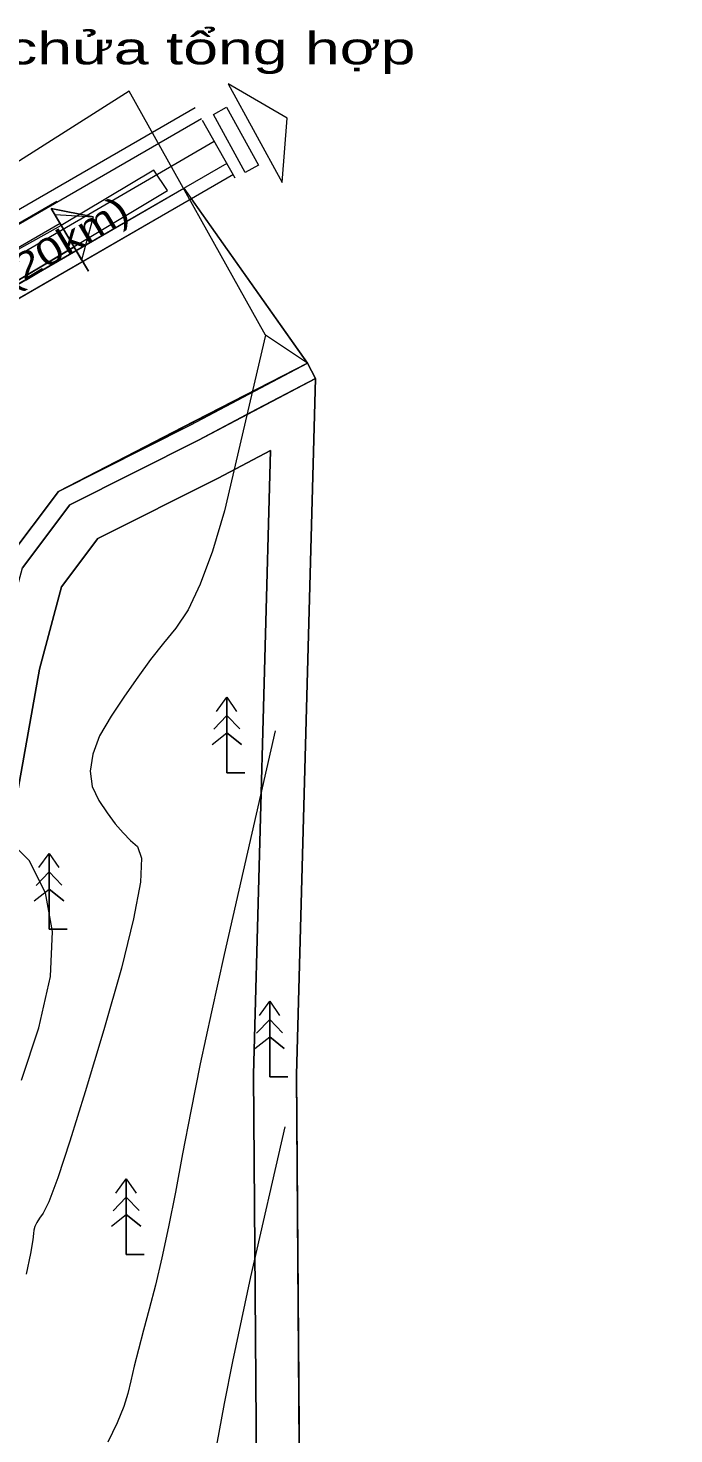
# Model space of a CAD drawing. Header units: metres. Extents: x 533049 to 537618, y 1849954 to 1852676.
# Drawn here: x 536251.1 to 536401.9, y 1851353.6 to 1851681.9 of the extents above; entities that cross this region are included whole.
import ezdxf

# ---------------------------------------------------------------- set-up
doc = ezdxf.new("R2010")
doc.units = ezdxf.units.M
doc.header["$LTSCALE"] = 2
for name, color, linetype, lineweight in [('13', 7, 'Continuous', 13), ('14', 7, 'Continuous', 13), ('19', 7, 'Continuous', 13), ('2', 7, 'Continuous', 13), ('20', 7, 'Continuous', 13), ('21', 7, 'Continuous', 13), ('30', 7, 'Continuous', 13), ('48', 7, 'Continuous', 13), ('54', 7, 'Continuous', 13), ('55', 7, 'Continuous', 13), ('57', 7, 'Continuous', 13), ('60', 7, 'Continuous', 13), ('63', 7, 'Continuous', 13), ('8', 7, 'Continuous', 13)]:
    doc.layers.add(name, color=color, linetype=linetype, lineweight=lineweight)

msp = doc.modelspace()

# ---------------------------------------------------------------- linework, layer by layer
at = {"linetype": 'Continuous', "lineweight": 13}
msp.add_lwpolyline([(536314.48, 1851339.47), (536313.74, 1851437.42), (536318.17, 1851600.06), (536304.53, 1851592.86), (536290.89, 1851585.66), (536260.79, 1851570.53), (536249.76, 1851555.85)], dxfattribs=at)
at = {"layer": '13'}
msp.add_lwpolyline([(536187.23, 1851593.03), (536294.57, 1851655.44)], dxfattribs=at)
at = {"layer": '14'}
msp.add_lwpolyline([(536109.5, 1851330.68), (536101.59, 1851368.58), (536077.49, 1851401.44), (536067, 1851409.66), (536079.75, 1851410.82), (536094.88, 1851438.9), (536102.46, 1851447.86), (536118.98, 1851443.11), (536132.15, 1851443.35), (536136.87, 1851417.29), (536171.67, 1851421.78), (536168.8, 1851444.06), (536208.96, 1851459.93), (536231.33, 1851477.12), (536247.4, 1851496.74), (536253.73, 1851532.18), (536258.91, 1851551.38), (536267.38, 1851562.64), (536295.47, 1851576.77), (536307.71, 1851583.23), (536303.74, 1851437.52), (536305.21, 1851243.54)], dxfattribs=at)
at = {"layer": '19'}
for points in [[(536315.23, 1851241.52), (536313.74, 1851437.42), (536318.17, 1851600.06), (536290.89, 1851585.66), (536260.79, 1851570.53), (536249.76, 1851555.85)], [(536305.21, 1851243.54), (536303.74, 1851437.52), (536307.71, 1851583.23), (536295.47, 1851576.77), (536267.38, 1851562.64), (536258.91, 1851551.38), (536253.73, 1851532.18), (536247.4, 1851496.74), (536231.33, 1851477.12), (536208.96, 1851459.93), (536168.8, 1851444.06), (536171.67, 1851421.78), (536136.87, 1851417.29), (536132.15, 1851443.35), (536118.98, 1851443.11), (536102.46, 1851447.86), (536094.88, 1851438.9), (536079.75, 1851410.82), (536067, 1851409.66), (536077.49, 1851401.44), (536101.59, 1851368.58), (536109.5, 1851330.68)]]:
    msp.add_lwpolyline(points, dxfattribs=at)
at = {"layer": '2'}
msp.add_line((536299.44, 1851646.82), (536291.83, 1851660.29), dxfattribs=at)
for points in [[(536297.82, 1851668.85), (536310.4, 1851645.8), (536311.58, 1851660.87)], [(536301.79, 1851648.14), (536294.38, 1851661.72), (536297.44, 1851663.39), (536304.85, 1851649.82)]]:
    msp.add_lwpolyline(points, close=True, dxfattribs=at)
at = {"layer": '20'}
for p, q in [((536189.83, 1851602.15), (536257.81, 1851641.44)), ((536263.57, 1851627.68), (536257.39, 1851638.33)), ((536229.12, 1851619.28), (536258.56, 1851636.32))]:
    msp.add_line(p, q, dxfattribs=at)
msp.add_lwpolyline([(536256.43, 1851639.72), (536265.19, 1851625.07), (536256.43, 1851639.72), (536266.27, 1851637.79)], close=True, dxfattribs=at)
for points in [[(536257.39, 1851638.33), (536266.27, 1851637.79), (536263.57, 1851627.68)], [(536041.3, 1851534.62), (536075.11, 1851531.67), (536084.02, 1851533.35), (536087.52, 1851534.09), (536091.5, 1851535.25), (536095.16, 1851536.38), (536101.85, 1851538.74), (536106.55, 1851540.54), (536111.91, 1851542.43), (536114.81, 1851543.84), (536159.7, 1851569.95), (536261.77, 1851630.69)]]:
    msp.add_lwpolyline(points, dxfattribs=at)
at = {"layer": '30'}
msp.add_lwpolyline([(536109.5, 1851330.68), (536101.59, 1851368.58), (536077.49, 1851401.44), (536067, 1851409.66), (536079.75, 1851410.82), (536094.88, 1851438.9), (536102.46, 1851447.86), (536118.98, 1851443.11), (536132.15, 1851443.35), (536136.87, 1851417.29), (536171.67, 1851421.78), (536168.8, 1851444.06), (536208.96, 1851459.93), (536231.33, 1851477.12), (536247.4, 1851496.74), (536253.73, 1851532.18), (536258.91, 1851551.38), (536267.38, 1851562.64), (536295.47, 1851576.77), (536307.71, 1851583.23), (536303.74, 1851437.52), (536305.21, 1851243.54)], dxfattribs=at)
at = {"layer": '48'}
msp.add_lwpolyline([(536192.82, 1851565.78), (536194.54, 1851566.81), (536209.45, 1851575.27), (536199.09, 1851593.23), (536287.46, 1851644.48), (536316.3, 1851603.6), (536258.16, 1851573.68), (536246.1, 1851557.64), (536240.06, 1851535.23), (536234.26, 1851502.79), (536224.96, 1851491.45)], close=True, dxfattribs=at)
at = {"layer": '54'}
for points in [[(536212.83, 1851618.72), (536290.08, 1851663.32)], [(536135.91, 1851556.11), (536220.38, 1851605.76), (536297.58, 1851650.33)]]:
    msp.add_lwpolyline(points, dxfattribs=at)
at = {"layer": '55'}
for points in [[(536214.34, 1851616.13), (536291.58, 1851660.72)], [(536137.4, 1851553.5), (536221.89, 1851603.16), (536299.08, 1851647.73)]]:
    msp.add_lwpolyline(points, dxfattribs=at)
msp.add_lwpolyline([(536258.16, 1851573.68), (536316.3, 1851603.6), (536289.2, 1851642.02), (536221.89, 1851603.16), (536200.58, 1851590.64), (536209.45, 1851575.27), (536194.54, 1851566.81), (536192.82, 1851565.78), (536224.96, 1851491.45), (536234.26, 1851502.79), (536240.06, 1851535.23), (536246.1, 1851557.64)], close=True, dxfattribs=at)
at = {"layer": '57'}
for p, q in [((536189.83, 1851602.15), (536257.81, 1851641.44)), ((536263.57, 1851627.68), (536257.39, 1851638.33)), ((536229.12, 1851619.28), (536258.56, 1851636.32)), ((536297.51, 1851525.59), (536297.51, 1851507.92)), ((536294.45, 1851518.15), (536297.51, 1851521.35)), ((536300.49, 1851518.22), (536297.51, 1851521.35)), ((536294.03, 1851514.53), (536297.51, 1851517.31)), ((536300.92, 1851514.53), (536297.51, 1851517.31)), ((536297.51, 1851507.92), (536301.72, 1851507.92)), ((536256.01, 1851489.09), (536256.01, 1851471.42)), ((536252.95, 1851481.65), (536256.01, 1851484.85)), ((536258.99, 1851481.72), (536256.01, 1851484.85)), ((536252.53, 1851478.03), (536256.01, 1851480.81)), ((536259.42, 1851478.03), (536256.01, 1851480.81)), ((536256.01, 1851471.42), (536260.22, 1851471.42)), ((536307.51, 1851454.59), (536307.51, 1851436.92)), ((536304.45, 1851447.15), (536307.51, 1851450.35)), ((536310.49, 1851447.22), (536307.51, 1851450.35)), ((536304.03, 1851443.53), (536307.51, 1851446.31)), ((536310.92, 1851443.53), (536307.51, 1851446.31)), ((536307.51, 1851436.92), (536311.72, 1851436.92)), ((536274.01, 1851413.09), (536274.01, 1851395.42)), ((536270.95, 1851405.65), (536274.01, 1851408.85)), ((536276.99, 1851405.72), (536274.01, 1851408.85)), ((536270.53, 1851402.03), (536274.01, 1851404.81)), ((536277.42, 1851402.03), (536274.01, 1851404.81)), ((536274.01, 1851395.42), (536278.22, 1851395.42))]:
    msp.add_line(p, q, dxfattribs=at)
for points in [[(536283.64, 1851643.96), (536280.45, 1851648.66), (536258.82, 1851635.73), (536229.12, 1851619.28), (536190.87, 1851596.82), (536169.42, 1851583.95), (536132.9, 1851562.05), (536119.85, 1851554.22), (536112.68, 1851550.81), (536108.34, 1851548.9), (536103.64, 1851546.89), (536099.61, 1851545.43), (536091.32, 1851542.69), (536083.35, 1851540.49), (536078.94, 1851539.51), (536047.29, 1851541.07), (536011.38, 1851546.44), (535964.76, 1851554.5), (535918.93, 1851562.42)], [(536199.02, 1851593.35), (536231.97, 1851613.04), (536264.92, 1851632.73), (536283.64, 1851643.96)], [(536257.39, 1851638.33), (536266.27, 1851637.79), (536263.57, 1851627.68)], [(536041.3, 1851534.62), (536075.11, 1851531.67), (536084.02, 1851533.35), (536087.52, 1851534.09), (536091.5, 1851535.25), (536095.16, 1851536.38), (536101.85, 1851538.74), (536106.55, 1851540.54), (536111.91, 1851542.43), (536114.81, 1851543.84), (536159.7, 1851569.95), (536261.77, 1851630.69)], [(536306.56, 1851610.17), (536296.91, 1851569.13), (536294.12, 1851559.72), (536291.3, 1851552.02), (536288.45, 1851546.04), (536285.58, 1851541.76), (536282.67, 1851538.2), (536279.7, 1851534.37), (536276.67, 1851530.25), (536273.58, 1851525.86), (536270.44, 1851521.2), (536267.79, 1851516.57), (536266.17, 1851512.28), (536265.6, 1851508.33), (536266.07, 1851504.73), (536267.57, 1851501.47), (536269.55, 1851498.57), (536271.45, 1851496.04), (536273.26, 1851493.9), (536274.99, 1851492.12), (536276.62, 1851490.73), (536277.59, 1851488.05), (536277.29, 1851482.43), (536275.72, 1851473.86), (536272.89, 1851462.35), (536268.79, 1851447.9), (536264.44, 1851433.45), (536260.85, 1851421.94), (536258.01, 1851413.38), (536255.93, 1851407.77), (536254.61, 1851405.11), (536253.77, 1851403.96), (536253.12, 1851402.92), (536252.67, 1851401.98), (536252.41, 1851401.14), (536252.35, 1851400.39), (536252.18, 1851398.88), (536251.61, 1851395.71), (536250.63, 1851390.89)], [(535962.36, 1851433.32), (535997.58, 1851432.89), (536013.83, 1851436.81), (536052.8, 1851422.43), (536070.99, 1851424.08), (536083.25, 1851446.83), (536097.62, 1851463.82), (536120.82, 1851457.14), (536165.95, 1851457.99), (536201.98, 1851472.22), (536221.52, 1851487.24), (536234.26, 1851502.79), (536240.06, 1851535.23), (536246.1, 1851557.64), (536258.16, 1851573.68), (536289.05, 1851589.22), (536316.3, 1851603.6)], [(535962.53, 1851429.32), (535998.04, 1851428.88), (536013.59, 1851432.64), (536052.27, 1851418.36), (536073.49, 1851420.29), (536086.57, 1851444.56), (536099.01, 1851459.26), (536120.3, 1851453.13), (536166.74, 1851454), (536203.98, 1851468.71), (536224.32, 1851484.35), (536238.02, 1851501.06), (536243.96, 1851534.36), (536249.76, 1851555.85), (536260.79, 1851570.53), (536290.89, 1851585.66), (536318.17, 1851600.06)], [(536295.09, 1851522.3), (536297.51, 1851525.59), (536299.78, 1851522.3)], [(536295.09, 1851522.3), (536297.51, 1851525.59), (536299.78, 1851522.3)], [(536301.72, 1851507.92), (536297.51, 1851507.92), (536297.51, 1851525.59)], [(536294.45, 1851518.15), (536297.51, 1851521.35), (536300.49, 1851518.22)], [(536308.8, 1851517.73), (536296.83, 1851465.52), (536293.89, 1851452.16), (536291.3, 1851439.95), (536289.06, 1851428.89), (536287.16, 1851418.97), (536285.48, 1851410.04), (536283.85, 1851401.95), (536282.29, 1851394.69), (536280.8, 1851388.26), (536279.36, 1851382.67), (536278.04, 1851377.74), (536276.88, 1851373.3), (536275.88, 1851369.37), (536275.04, 1851365.92), (536274.35, 1851362.98), (536273.44, 1851359.92), (536271.9, 1851356.14), (536269.73, 1851351.64)], [(536294.03, 1851514.53), (536297.51, 1851517.31), (536300.92, 1851514.53)], [(536249.51, 1851436.13), (536253.58, 1851448.41), (536256.27, 1851460.37), (536256.78, 1851470.86), (536255.13, 1851479.88), (536251.3, 1851487.43), (536245.3, 1851493.52)], [(536253.59, 1851485.8), (536256.01, 1851489.09), (536258.28, 1851485.8)], [(536253.59, 1851485.8), (536256.01, 1851489.09), (536258.28, 1851485.8)], [(536260.22, 1851471.42), (536256.01, 1851471.42), (536256.01, 1851489.09)], [(536252.95, 1851481.65), (536256.01, 1851484.85), (536258.99, 1851481.72)], [(536252.53, 1851478.03), (536256.01, 1851480.81), (536259.42, 1851478.03)], [(536305.09, 1851451.3), (536307.51, 1851454.59), (536309.78, 1851451.3)], [(536305.09, 1851451.3), (536307.51, 1851454.59), (536309.78, 1851451.3)], [(536311.72, 1851436.92), (536307.51, 1851436.92), (536307.51, 1851454.59)], [(536304.45, 1851447.15), (536307.51, 1851450.35), (536310.49, 1851447.22)], [(536304.03, 1851443.53), (536307.51, 1851446.31), (536310.92, 1851443.53)], [(536311.04, 1851425.28), (536303.03, 1851390.26), (536300.88, 1851380.34), (536298.84, 1851370.49), (536296.9, 1851360.69), (536295.06, 1851350.96)], [(536271.59, 1851409.8), (536274.01, 1851413.09), (536276.28, 1851409.8)], [(536271.59, 1851409.8), (536274.01, 1851413.09), (536276.28, 1851409.8)], [(536278.22, 1851395.42), (536274.01, 1851395.42), (536274.01, 1851413.09)], [(536270.95, 1851405.65), (536274.01, 1851408.85), (536276.99, 1851405.72)], [(536270.53, 1851402.03), (536274.01, 1851404.81), (536277.42, 1851402.03)]]:
    msp.add_lwpolyline(points, dxfattribs=at)
msp.add_lwpolyline([(536256.43, 1851639.72), (536265.19, 1851625.07), (536256.43, 1851639.72), (536266.27, 1851637.79)], close=True, dxfattribs=at)
at = {"layer": '60'}
msp.add_lwpolyline([(536249.76, 1851555.85), (536260.79, 1851570.53), (536290.89, 1851585.66), (536318.17, 1851600.06), (536313.74, 1851437.42), (536315.23, 1851241.52)], dxfattribs=at)
at = {"layer": '63'}
msp.add_lwpolyline([(535903.24, 1850946.42), (536051.24, 1851044.92), (536190.74, 1851121.92), (536287.72, 1851186.92), (536315.23, 1851241.52), (536313.74, 1851437.42), (536318.17, 1851600.06), (536316.3, 1851603.6), (536306.56, 1851610.17), (536274.65, 1851667.11), (536240.65, 1851645.61), (536185.03, 1851610.46), (536166.15, 1851603.61), (536160.35, 1851661.89), (536154.38, 1851714.08), (536152.65, 1851759.61), (536153.78, 1851805.57), (536154.15, 1851837.61), (534610.33, 1852284.54)], dxfattribs=at)
at = {"layer": '8'}
for points in [[(536318.17, 1851600.06), (536316.3, 1851603.6), (536287.23, 1851588.64), (536258.16, 1851573.68), (536246.1, 1851557.64), (536239.98, 1851534.78), (536234.26, 1851502.79), (536221.52, 1851487.24), (536201.98, 1851472.22), (536183.97, 1851465.11), (536165.95, 1851457.99), (536143.38, 1851457.57), (536120.82, 1851457.14), (536097.62, 1851463.82), (536083.25, 1851446.83), (536070.99, 1851424.08), (536052.8, 1851422.43), (536033.32, 1851429.62), (536013.83, 1851436.81), (535997.58, 1851432.89), (535962.36, 1851433.32)], [(535962.53, 1851429.32), (535998.04, 1851428.88), (536013.59, 1851432.64), (536052.27, 1851418.36), (536073.49, 1851420.29), (536086.57, 1851444.56), (536099.01, 1851459.26), (536120.3, 1851453.13), (536166.74, 1851454), (536203.98, 1851468.71), (536224.32, 1851484.35), (536238.02, 1851501.06), (536243.96, 1851534.36), (536249.76, 1851555.85), (536260.79, 1851570.53), (536290.89, 1851585.66), (536318.17, 1851600.06), (536316.3, 1851603.6), (536318.17, 1851600.06)]]:
    msp.add_lwpolyline(points, dxfattribs=at)

# ---------------------------------------------------------------- texts
at = {"layer": '21', "width": 1.3}
msp.add_text('đi thị trấn khe sanh', height=16, rotation=30.275, dxfattribs=at).set_placement((536200.49, 1851659.7))
at = {"layer": '57', "width": 1.45}
msp.add_text('Trạm sửa chửa tổng hợp', height=7.528, dxfattribs=at).set_placement((536178.55, 1851673.4))
at = {"layer": '57', "width": 1.25}
msp.add_text('đi khe sanh(20km)', height=6.305, rotation=30.944, dxfattribs=at).set_placement((536200.9, 1851593.02))
at = {"layer": '57'}
msp.add_text('D', height=0.01, dxfattribs=at).set_placement((536317.23, 1851601.82))
msp.add_text('D', height=0.01, dxfattribs=at).set_placement((536317.23, 1851601.82))

doc.saveas('drawing.dxf')
